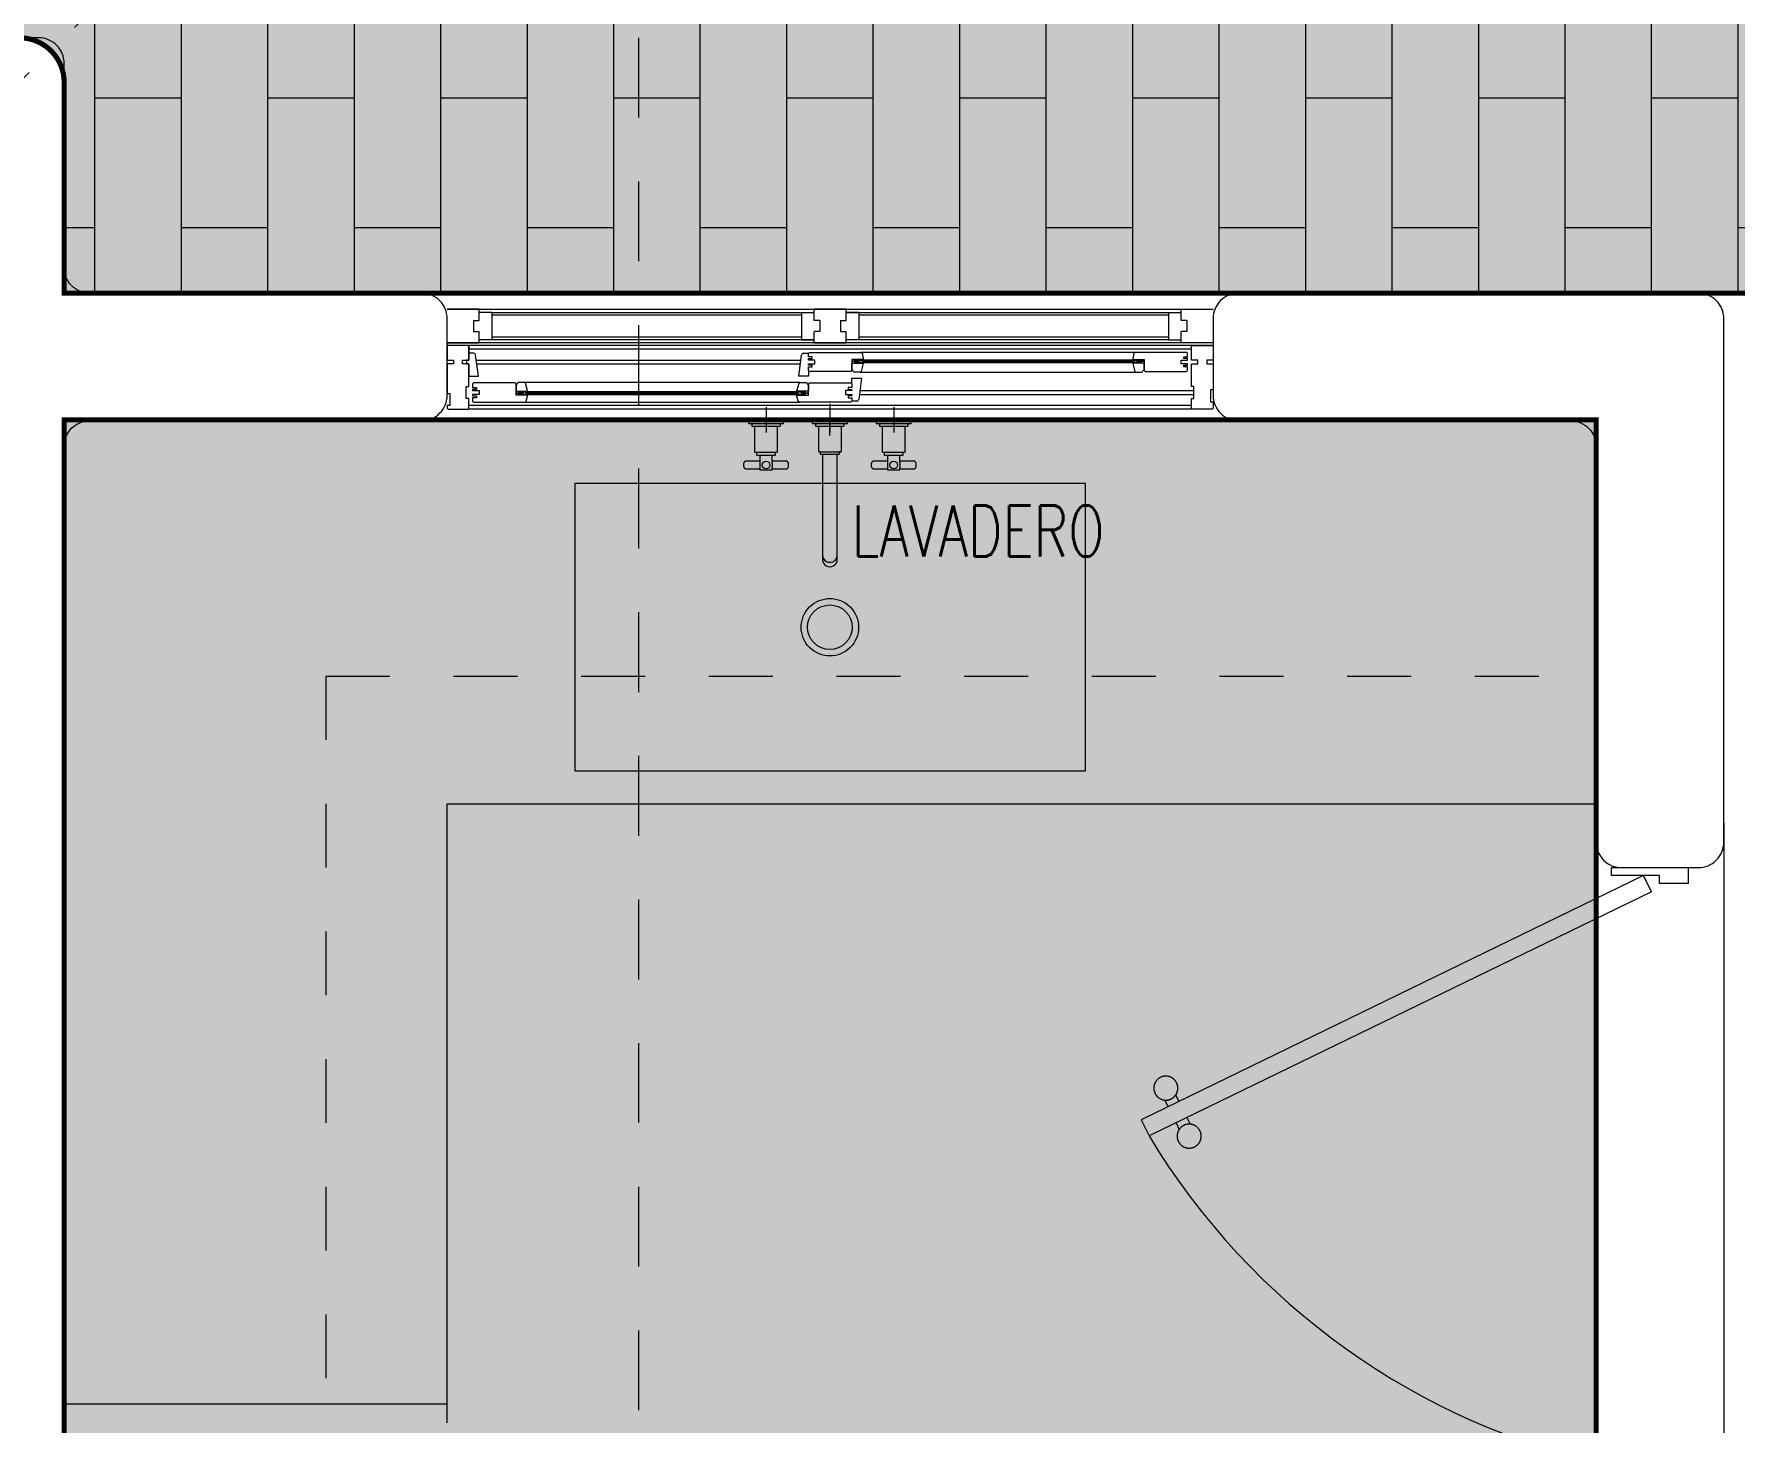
# Model space of a CAD drawing. Header units: metres. Extents: x 8 to 2416, y -346 to 476.
# Drawn here: x 127.32 to 129.983, y -108.8 to -106.624 of the extents above; entities that cross this region are included whole.
import ezdxf

# ---------------------------------------------------------------- set-up
doc = ezdxf.new("R2010")
doc.units = ezdxf.units.M
for name, pattern in [('0', [0]), ('CENTER2', [28.575, 19.05, -3.175, 3.175, -3.175]), ('DASHED', [0.75, 0.5, -0.25]), ('HIDDEN2', [0.1875, 0.125, -0.0625])]:
    doc.linetypes.add(name, pattern=pattern)
doc.layers.get('0').update_dxf_attribs({"color": 250, "linetype": '0', "lineweight": 20})
for name, color, linetype, lineweight in [('A-DOOR', 35, 'Continuous', 5), ('A-WALL', 250, 'Continuous', 20), ('baños', 140, 'Continuous', 0), ('cristales', 131, 'Continuous', 0), ('MOB FIJOS', 251, 'Continuous', 0), ('MOBILIARIOS', 252, 'Continuous', 0), ('piso', 253, 'Continuous', 0), ('PLAFON', 253, 'Continuous', 5), ('PLAFON-MADERA', 33, 'Continuous', 5), ('PROYECCION', 9, 'DASHED', 0), ('textos', 7, 'Continuous', 0)]:
    doc.layers.add(name, color=color, linetype=linetype, lineweight=lineweight)
doc.layers.add('hatch piso', color=253, linetype='Continuous', lineweight=0, transparency=0.7)
doc.layers.add('Techos 1', color=7, linetype='HIDDEN2', lineweight=9, true_color=0x42391a)
doc.styles.add('Arch-Dim', font='romans.shx', dxfattribs={"width": 0.75})

# ---------------------------------------------------------------- blocks, each defined once
blk = doc.blocks.new('puerta 1.00')
at = {"layer": 'A-DOOR'}
for p, q in [((-0.15, -0.0125), (-0.9369, -0.3949)), ((-0.1376, -0.038), (-0.15, -0.0125)), ((-0.1376, -0.038), (-0.9245, -0.4204)), ((-0.8946, -0.3743), (-0.8996, -0.3641)), ((-0.8777, -0.3661), (-0.8826, -0.3559)), ((-0.9369, -0.3949), (-0.9245, -0.4204)), ((-0.8653, -0.3916), (-0.8603, -0.4018)), ((-0.8822, -0.3998), (-0.8772, -0.4101))]:
    blk.add_line(p, q, dxfattribs=at)
for points in [[(-0.08, 0), (-0.08, -0.025), (-0.125, -0.025), (-0.125, -0.0125), (-0.2, -0.0125), (-0.2, 0), (-0.08, 0)], [(-0.08, -0.95), (-0.08, -0.925), (-0.125, -0.925), (-0.125, -0.9375), (-0.2, -0.9375), (-0.2, -0.95), (-0.08, -0.95)]]:
    blk.add_lwpolyline(points, dxfattribs=at)
blk.add_arc((0.0366, 0.1602), 1.1229, 211.1336, 257.8343, dxfattribs=at)
for points in [[(-0.8982, -0.3642), (-0.9033, -0.3642), (-0.912, -0.3591), (-0.917, -0.3504), (-0.917, -0.3403), (-0.912, -0.3316), (-0.9033, -0.3265), (-0.8932, -0.3265), (-0.8844, -0.3316), (-0.8794, -0.3403), (-0.8794, -0.3504), (-0.8844, -0.3591), (-0.8932, -0.3642), (-0.8982, -0.3642)], [(-0.8617, -0.4394), (-0.8667, -0.4394), (-0.8754, -0.4344), (-0.8805, -0.4256), (-0.8805, -0.4156), (-0.8754, -0.4068), (-0.8667, -0.4018), (-0.8566, -0.4018), (-0.8479, -0.4068), (-0.8428, -0.4156), (-0.8428, -0.4257), (-0.8479, -0.4344), (-0.8566, -0.4394), (-0.8617, -0.4394)]]:
    blk.add_open_spline(points, degree=2, dxfattribs=at)
blk = doc.blocks.new('bn29-63')
at = {"linetype": 'CENTER2'}
for p, q in [((-0.1, 0.02), (-0.1, -0.02)), ((-0.025, 0), (-0.031, 0)), ((0.02, 0), (-0.02, 0)), ((0, 0.025), (0, 0.0035)), ((0, 0.02), (0, -0.02)), ((0.025, 0), (0.031, 0)), ((0.1, 0.02), (0.1, -0.02)), ((-0.08, 0), (-0.12, 0)), ((0, -0.025), (0, -0.0035)), ((0.12, 0), (0.08, 0))]:
    blk.add_line(p, q, dxfattribs=at)
at = {"linetype": 'Continuous'}
for p, q in [((-0.0275, 0), (-0.0275, -0.0055)), ((0.0275, -0.0055), (0.0275, 0)), ((-0.1275, 0), (-0.0725, 0)), ((-0.1275, 0), (-0.1275, -0.0055)), ((-0.127, -0.006), (-0.073, -0.006)), ((-0.1225, -0.0065), (-0.1225, -0.0095)), ((-0.122, -0.01), (-0.078, -0.01)), ((-0.118, -0.01), (-0.118, -0.0505)), ((-0.082, -0.0505), (-0.082, -0.01)), ((-0.0775, -0.0095), (-0.0775, -0.0065)), ((-0.0725, -0.0055), (-0.0725, 0)), ((-0.0225, -0.007), (-0.0225, -0.0095)), ((-0.018, -0.011), (-0.018, -0.0495)), ((0.018, -0.0495), (0.018, -0.011)), ((0.0225, -0.0095), (0.0225, -0.007)), ((0.0725, 0), (0.1275, 0)), ((0.0725, 0), (0.0725, -0.0055)), ((0.073, -0.006), (0.127, -0.006)), ((0.0775, -0.0065), (0.0775, -0.0095)), ((0.078, -0.01), (0.122, -0.01)), ((0.082, -0.01), (0.082, -0.0505)), ((0.118, -0.0505), (0.118, -0.01)), ((0.1225, -0.0095), (0.1225, -0.0065)), ((0.1275, -0.0055), (0.1275, 0)), ((-0.1175, -0.051), (-0.0825, -0.051)), ((-0.1148, -0.051), (-0.1148, -0.0547)), ((-0.0851, -0.0547), (-0.0851, -0.051)), ((-0.015, -0.051), (-0.015, -0.0535)), ((0.015, -0.0535), (0.015, -0.051)), ((0.0825, -0.051), (0.1175, -0.051)), ((0.0851, -0.051), (0.0851, -0.0547)), ((0.1148, -0.0547), (0.1148, -0.051)), ((-0.1353, -0.0707), (-0.1353, -0.0709)), ((-0.1353, -0.0709), (-0.1353, -0.0711)), ((-0.1098, -0.0649), (-0.132, -0.0649)), ((-0.132, -0.0769), (-0.1098, -0.0769)), ((-0.1144, -0.0552), (-0.0856, -0.0552)), ((-0.1098, -0.0554), (-0.0903, -0.0554)), ((-0.1098, -0.0554), (-0.1098, -0.0674)), ((-0.1098, -0.0743), (-0.1098, -0.0779)), ((-0.1092, -0.0784), (-0.0908, -0.0784)), ((-0.1089, -0.0552), (-0.1089, -0.0554)), ((-0.0911, -0.0554), (-0.0911, -0.0552)), ((-0.0903, -0.0675), (-0.0903, -0.0554)), ((-0.068, -0.0649), (-0.0903, -0.0649)), ((-0.0903, -0.0779), (-0.0903, -0.0744)), ((-0.0903, -0.0769), (-0.068, -0.0769)), ((-0.0647, -0.0709), (-0.0647, -0.0708)), ((-0.0647, -0.0711), (-0.0647, -0.0709)), ((-0.0115, -0.055), (-0.0115, -0.1745)), ((0.0115, -0.1745), (0.0115, -0.055)), ((0.0647, -0.0707), (0.0647, -0.0709)), ((0.0647, -0.0709), (0.0647, -0.0711)), ((0.0902, -0.0649), (0.068, -0.0649)), ((0.068, -0.0769), (0.0902, -0.0769)), ((0.0856, -0.0552), (0.1144, -0.0552)), ((0.0902, -0.0554), (0.1097, -0.0554)), ((0.0902, -0.0554), (0.0902, -0.0674)), ((0.0902, -0.0743), (0.0902, -0.0779)), ((0.0908, -0.0784), (0.1092, -0.0784)), ((0.0911, -0.0552), (0.0911, -0.0554)), ((0.1089, -0.0554), (0.1089, -0.0552)), ((0.1097, -0.0675), (0.1097, -0.0554)), ((0.132, -0.0649), (0.1097, -0.0649)), ((0.1097, -0.0779), (0.1097, -0.0744)), ((0.1097, -0.0769), (0.132, -0.0769)), ((0.1353, -0.0709), (0.1353, -0.0708)), ((0.1353, -0.0711), (0.1353, -0.0709)), ((-0.0115, -0.1745), (-0.0115, -0.2108)), ((0.0115, -0.2108), (0.0115, -0.1745)), ((-0.0116, -0.2129), (-0.0116, -0.2196)), ((-0.0115, -0.2108), (-0.0115, -0.2129)), ((0.0115, -0.2129), (0.0115, -0.2108)), ((0.0116, -0.2196), (0.0116, -0.2129))]:
    blk.add_line(p, q, dxfattribs=at)
for centre in [(-0.1, -0.0709), (0.1, -0.0709)]:
    blk.add_circle(centre, 0.006, dxfattribs=at)
for centre, radius, start, end in [((-0.127, -0.0055), 0.0005, 180, 270), ((-0.123, -0.0065), 0.0005, 0, 90), ((-0.122, -0.0095), 0.0005, 180, 270), ((-0.078, -0.0095), 0.0005, 270, 0), ((-0.077, -0.0065), 0.0005, 90, 180), ((-0.073, -0.0055), 0.0005, 270, 0), ((-0.027, -0.0055), 0.000484, 180.5909, 257.2082), ((-0.0118, 2.0449), 2.0509, 269.6737, 270.0229), ((-0.0235, -0.007), 0.000994, 359.9015, 76.9051), ((-0.019, -0.011), 0.000956, 357.6447, 77.7093), ((0.019, -0.011), 0.000999, 105.4862, 180.0003), ((0.022, -0.0095), 0.000468, 302.2695, 1.2177), ((0.0235, -0.007), 0.000969, 105.515, 182.3446), ((0.073, -0.0055), 0.0005, 180, 270), ((0.077, -0.0065), 0.0005, 0, 90), ((0.078, -0.0095), 0.0005, 180, 270), ((0.122, -0.0095), 0.0005, 270, 0), ((0.123, -0.0065), 0.0005, 90, 180), ((0.127, -0.0055), 0.0005, 270, 0), ((-0.1175, -0.0505), 0.0005, 180, 270), ((-0.0825, -0.0505), 0.0005, 270, 0), ((-0.0175, -0.0495), 0.000478, 178.2673, 257.1382), ((-0.016, -0.051), 0.000959, 357.75, 77.9919), ((0.016, -0.051), 0.000997, 103.3628, 180.0254), ((0.0175, -0.0495), 0.000475, 305.7664, 0.8101), ((0.0825, -0.0505), 0.0005, 180, 270), ((0.1175, -0.0505), 0.0005, 270, 0), ((-0.1144, -0.0547), 0.0005, 180, 270), ((-0.1092, -0.0779), 0.0005, 180, 270), ((-0.0908, -0.0779), 0.0005, 270, 0), ((-0.0856, -0.0547), 0.0005, 270, 0), ((-0.0125, -0.055), 0.000979, 359.4823, 72.3164), ((0.0125, -0.055), 0.000994, 107.8916, 180.1174), ((0.0145, -0.0535), 0.000492, 288.0948, 0.3106), ((0.0856, -0.0547), 0.0005, 180, 270), ((0.0908, -0.0779), 0.0005, 180, 270), ((0.1092, -0.0779), 0.0005, 270, 0), ((0.1144, -0.0547), 0.0005, 270, 0), ((0, -0.2181), 0.0121, 213.9793, 325.1602)]:
    blk.add_arc(centre, radius, start, end, dxfattribs=at)
for centre, major_axis, ratio, start_param, end_param in [((0, 0), (0.0275, 0), 0.000034, 2.667121, 6.283185), ((0, 0), (0.0259, 0), 0.000034, 2.815846, 6.283185), ((0, 0), (0.0275, 0), 0.000034, 0, 0.47639), ((0, 0), (0.0259, 0), 0.000034, 0, 0.327867), ((0, -0.006), (0.027, 0), 0.000034, 3.141456, 6.282925), ((0, -0.01), (0.022, 0), 0.000034, 3.142066, 6.283185), ((0, -0.05), (0.0175, 0), 0.000034, 2.696758, 6.283185), ((0, -0.05), (0.0175, 0), 0.000034, 0, 0.440577), ((0, -0.054), (0.0145, 0), 0.000034, 3.141569, 6.283185), ((0, -0.2129), (0.0116, 0), 0.906322, 3.141593, 6.283185), ((0, -0.2129), (0.0115, 0), 0.906322, 3.141593, 6.283185), ((0, -0.2196), (0.0116, 0), 0.906322, 3.141593, 3.655143), ((0, -0.2196), (0.0116, 0), 0.906322, 5.752494, 6.283185)]:
    blk.add_ellipse(centre, major_axis=major_axis, ratio=ratio, start_param=start_param, end_param=end_param, dxfattribs=at)
for points, knots in [([(-0.0225, -0.0095), (-0.0225, -0.0095), (-0.0225, -0.0096), (-0.0225, -0.0097), (-0.0224, -0.0098), (-0.0223, -0.0099), (-0.0222, -0.01), (-0.0222, -0.01), (-0.0221, -0.01)], [0, 0, 0, 0, 0.042757, 0.325645, 0.547786, 0.733379, 0.889807, 1, 1, 1, 1]), ([(0.0271, -0.006), (0.0272, -0.006), (0.0272, -0.0059), (0.0274, -0.0058), (0.0275, -0.0057), (0.0275, -0.0056), (0.0275, -0.0055), (0.0275, -0.0055)], [0, 0, 0, 0, 0.168578, 0.402971, 0.679997, 0.948361, 1, 1, 1, 1]), ([(-0.1321, -0.0649), (-0.1321, -0.0649), (-0.1324, -0.0649), (-0.1329, -0.0651), (-0.1335, -0.0655), (-0.134, -0.066), (-0.1344, -0.0668), (-0.1348, -0.0677), (-0.1351, -0.0687), (-0.1353, -0.0697), (-0.1353, -0.0704), (-0.1353, -0.0707)], [0, 0, 0, 0, 0.045604, 0.158159, 0.271631, 0.39062, 0.514613, 0.640295, 0.76551, 0.890129, 1, 1, 1, 1]), ([(-0.1353, -0.0711), (-0.1353, -0.0712), (-0.1353, -0.0717), (-0.1352, -0.0726), (-0.135, -0.0736), (-0.1346, -0.0746), (-0.1342, -0.0754), (-0.1337, -0.0761), (-0.1332, -0.0766), (-0.1326, -0.0769), (-0.1322, -0.0769), (-0.1321, -0.0769)], [0, 0, 0, 0, 0.048847, 0.173034, 0.297636, 0.422848, 0.549037, 0.676469, 0.804317, 0.914337, 1, 1, 1, 1]), ([(-0.1098, -0.0674), (-0.1098, -0.0678), (-0.1097, -0.0681), (-0.1097, -0.0693), (-0.1097, -0.0701), (-0.1097, -0.0722), (-0.1098, -0.0734), (-0.1098, -0.0743)], [0.4022822, 0.4022822, 0.4022822, 0.4022822, 0.4375, 0.4375, 0.5, 0.5, 0.5975436, 0.5975436, 0.5975436, 0.5975436]), ([(-0.0903, -0.0675), (-0.0903, -0.0678), (-0.0903, -0.0682), (-0.0903, -0.0693), (-0.0903, -0.0701), (-0.0903, -0.0709)], [0.90411341, 0.90411341, 0.90411341, 0.90411341, 0.9375, 0.9375, 1, 1, 1, 1]), ([(-0.0647, -0.0708), (-0.0647, -0.0706), (-0.0647, -0.0701), (-0.0648, -0.0692), (-0.065, -0.0682), (-0.0654, -0.0672), (-0.0658, -0.0664), (-0.0663, -0.0657), (-0.0668, -0.0652), (-0.0674, -0.0649), (-0.0678, -0.0649), (-0.0679, -0.0649)], [0, 0, 0, 0, 0.048847, 0.173034, 0.297636, 0.422848, 0.549037, 0.676469, 0.804317, 0.914337, 1, 1, 1, 1]), ([(-0.0679, -0.0769), (-0.0679, -0.0769), (-0.0676, -0.0769), (-0.0671, -0.0767), (-0.0665, -0.0763), (-0.066, -0.0758), (-0.0656, -0.075), (-0.0652, -0.0742), (-0.0649, -0.0731), (-0.0647, -0.0721), (-0.0647, -0.0714), (-0.0647, -0.0711)], [0, 0, 0, 0, 0.045604, 0.158159, 0.271631, 0.39062, 0.514613, 0.640295, 0.76551, 0.890129, 1, 1, 1, 1]), ([(-0.015, -0.0535), (-0.015, -0.0535), (-0.015, -0.0536), (-0.015, -0.0537), (-0.0149, -0.0538), (-0.0148, -0.0539), (-0.0147, -0.054), (-0.0146, -0.054), (-0.0146, -0.054), (-0.0146, -0.054)], [0, 0, 0, 0, 0.071045, 0.33477, 0.544053, 0.719742, 0.867475, 0.987287, 1, 1, 1, 1]), ([(0.0679, -0.0649), (0.0679, -0.0649), (0.0676, -0.0649), (0.0671, -0.0651), (0.0665, -0.0655), (0.066, -0.066), (0.0656, -0.0668), (0.0652, -0.0677), (0.0649, -0.0687), (0.0647, -0.0697), (0.0647, -0.0704), (0.0647, -0.0707)], [0, 0, 0, 0, 0.045604, 0.158159, 0.271631, 0.39062, 0.514613, 0.640295, 0.76551, 0.890129, 1, 1, 1, 1]), ([(0.0647, -0.0711), (0.0647, -0.0712), (0.0647, -0.0717), (0.0648, -0.0726), (0.065, -0.0736), (0.0654, -0.0746), (0.0658, -0.0754), (0.0663, -0.0761), (0.0668, -0.0766), (0.0674, -0.0769), (0.0678, -0.0769), (0.0679, -0.0769)], [0, 0, 0, 0, 0.048847, 0.173034, 0.297636, 0.422848, 0.549037, 0.676469, 0.804317, 0.914337, 1, 1, 1, 1]), ([(0.0902, -0.0674), (0.0902, -0.0678), (0.0903, -0.0681), (0.0903, -0.0693), (0.0903, -0.0701), (0.0903, -0.0722), (0.0902, -0.0734), (0.0902, -0.0743)], [0.4022822, 0.4022822, 0.4022822, 0.4022822, 0.4375, 0.4375, 0.5, 0.5, 0.5975436, 0.5975436, 0.5975436, 0.5975436]), ([(0.1097, -0.0675), (0.1097, -0.0678), (0.1097, -0.0682), (0.1097, -0.0693), (0.1097, -0.0701), (0.1097, -0.0709)], [0.90411341, 0.90411341, 0.90411341, 0.90411341, 0.9375, 0.9375, 1, 1, 1, 1]), ([(0.1353, -0.0708), (0.1353, -0.0706), (0.1353, -0.0701), (0.1352, -0.0692), (0.135, -0.0682), (0.1346, -0.0672), (0.1342, -0.0664), (0.1337, -0.0657), (0.1332, -0.0652), (0.1326, -0.0649), (0.1322, -0.0649), (0.1321, -0.0649)], [0, 0, 0, 0, 0.048847, 0.173034, 0.297636, 0.422848, 0.549037, 0.676469, 0.804317, 0.914337, 1, 1, 1, 1]), ([(0.1321, -0.0769), (0.1321, -0.0769), (0.1324, -0.0769), (0.1329, -0.0767), (0.1335, -0.0763), (0.134, -0.0758), (0.1344, -0.075), (0.1348, -0.0742), (0.1351, -0.0731), (0.1353, -0.0721), (0.1353, -0.0714), (0.1353, -0.0711)], [0, 0, 0, 0, 0.045604, 0.158159, 0.271631, 0.39062, 0.514613, 0.640295, 0.76551, 0.890129, 1, 1, 1, 1])]:
    blk.add_open_spline(points, degree=3, knots=knots, dxfattribs=at)
for points in [[(-0.0903, -0.0709), (-0.0903, -0.0722), (-0.0903, -0.0734), (-0.0903, -0.0744)], [(0.1097, -0.0709), (0.1097, -0.0722), (0.1097, -0.0734), (0.1097, -0.0744)]]:
    blk.add_open_spline(points, degree=3, dxfattribs=at)
blk = doc.blocks.new('Fenton Bead')
at = {"color": 7}
blk.add_lwpolyline([(2.1, 12.5, -0.341999), (0.2, 11), (0, 10.7), (0, 1), (1, 0), (18, 0), (18, 0.5), (14.7, 12.9, 0.339454), (13.2, 14), (4.1, 14, 0.341999)], format="xyb", close=True, dxfattribs=at)
blk = doc.blocks.new('PL BASE 1N NASAS 09')
at = {"layer": 'A-DOOR', "color": 7}
for p, q in [((-112.5911, -49.2497), (-113.8711, -49.2497)), ((-113.7986, -49.3315), (-113.8311, -49.3315)), ((-113.8311, -49.3315), (-113.8311, -49.3545)), ((-112.6311, -49.3315), (-113.8311, -49.3315)), ((-113.7971, -49.333), (-113.7986, -49.3315)), ((-113.7971, -49.3545), (-113.7971, -49.333)), ((-113.7971, -49.333), (-113.7971, -49.3545)), ((-113.7894, -49.344), (-113.7971, -49.344)), ((-113.7821, -49.38), (-113.7864, -49.3468)), ((-113.2801, -49.38), (-113.2758, -49.3468)), ((-113.2728, -49.344), (-113.2651, -49.344)), ((-113.2651, -49.344), (-113.2636, -49.3425)), ((-113.2651, -49.3495), (-113.2651, -49.344)), ((-113.2636, -49.3425), (-113.1829, -49.3425)), ((-113.1829, -49.3425), (-113.1811, -49.344)), ((-112.7532, -49.3425), (-113.1829, -49.3425)), ((-113.1811, -49.344), (-113.1791, -49.352)), ((-112.7551, -49.344), (-112.7571, -49.352)), ((-112.7532, -49.3425), (-112.7551, -49.344)), ((-112.6726, -49.3425), (-112.7532, -49.3425)), ((-112.6711, -49.344), (-112.6726, -49.3425)), ((-112.6711, -49.3495), (-112.6711, -49.344)), ((-112.6651, -49.333), (-112.6636, -49.3315)), ((-112.6651, -49.3545), (-112.6651, -49.333)), ((-112.6636, -49.3315), (-112.6311, -49.3315)), ((-112.6311, -49.3315), (-112.6311, -49.3545)), ((-113.8311, -49.3545), (-113.8211, -49.3545)), ((-113.8211, -49.3605), (-113.8311, -49.3605)), ((-113.8311, -49.3605), (-113.8311, -49.407)), ((-113.8211, -49.3545), (-113.8211, -49.3605)), ((-113.8071, -49.3605), (-113.8071, -49.3545)), ((-113.8071, -49.3545), (-113.7971, -49.3545)), ((-113.7971, -49.3605), (-113.8071, -49.3605)), ((-113.7971, -49.3545), (-113.8006, -49.3545)), ((-113.8006, -49.3545), (-113.8006, -49.3605)), ((-113.8006, -49.3605), (-113.7971, -49.3605)), ((-113.7971, -49.396), (-113.7971, -49.3605)), ((-113.7971, -49.3605), (-113.7971, -49.38)), ((-113.2591, -49.3495), (-113.2651, -49.3495)), ((-113.2651, -49.3545), (-113.2651, -49.3522)), ((-113.2651, -49.3522), (-113.2591, -49.3522)), ((-113.2551, -49.3545), (-113.2651, -49.3545)), ((-113.2651, -49.3625), (-113.2651, -49.3605)), ((-113.2651, -49.3605), (-113.2551, -49.3605)), ((-113.2591, -49.3625), (-113.2651, -49.3625)), ((-113.2651, -49.371), (-113.2651, -49.3652)), ((-113.2651, -49.3652), (-113.2591, -49.3652)), ((-113.2636, -49.3725), (-113.2651, -49.371)), ((-113.2651, -49.371), (-113.2651, -49.38)), ((-113.1986, -49.3725), (-113.2636, -49.3725)), ((-113.2591, -49.3522), (-113.2591, -49.3495)), ((-113.2591, -49.3652), (-113.2591, -49.3625)), ((-113.2551, -49.3605), (-113.2551, -49.3545)), ((-113.1971, -49.371), (-113.1986, -49.3725)), ((-113.1796, -49.3535), (-113.1971, -49.3535)), ((-113.1971, -49.3535), (-113.1971, -49.371)), ((-113.1971, -49.3565), (-113.1921, -49.3565)), ((-113.1971, -49.3565), (-113.1921, -49.3565)), ((-113.1921, -49.3545), (-113.1861, -49.3585)), ((-113.1921, -49.3585), (-113.1861, -49.3545)), ((-113.1838, -49.3735), (-112.7523, -49.3735)), ((-113.1791, -49.353), (-113.1796, -49.3535)), ((-113.1791, -49.352), (-113.1791, -49.353)), ((-112.7571, -49.352), (-112.7571, -49.353)), ((-112.7571, -49.353), (-112.7566, -49.3535)), ((-112.7566, -49.3535), (-112.7391, -49.3535)), ((-112.7441, -49.3545), (-112.7501, -49.3585)), ((-112.7441, -49.3585), (-112.7501, -49.3545)), ((-112.7391, -49.3565), (-112.7441, -49.3565)), ((-112.7391, -49.3565), (-112.7441, -49.3565)), ((-112.7391, -49.3535), (-112.7391, -49.371)), ((-112.7391, -49.371), (-112.7376, -49.3725)), ((-112.7376, -49.3725), (-112.6726, -49.3725)), ((-112.6811, -49.3605), (-112.6811, -49.3545)), ((-112.6811, -49.3545), (-112.6711, -49.3545)), ((-112.6711, -49.3605), (-112.6811, -49.3605)), ((-112.6771, -49.3522), (-112.6771, -49.3495)), ((-112.6771, -49.3495), (-112.6711, -49.3495)), ((-112.6711, -49.3522), (-112.6771, -49.3522)), ((-112.6771, -49.3652), (-112.6771, -49.3625)), ((-112.6771, -49.3625), (-112.6711, -49.3625)), ((-112.6711, -49.3652), (-112.6771, -49.3652)), ((-112.6726, -49.3725), (-112.6711, -49.371)), ((-112.6711, -49.3545), (-112.6711, -49.3522)), ((-112.6711, -49.3625), (-112.6711, -49.3605)), ((-112.6711, -49.371), (-112.6711, -49.3652)), ((-112.6551, -49.3545), (-112.6651, -49.3545)), ((-112.6651, -49.396), (-112.6651, -49.3605)), ((-112.6651, -49.3605), (-112.6551, -49.3605)), ((-112.6551, -49.3605), (-112.6551, -49.3545)), ((-112.6311, -49.3545), (-112.6411, -49.3545)), ((-112.6411, -49.3545), (-112.6411, -49.3605)), ((-112.6411, -49.3605), (-112.6311, -49.3605)), ((-112.6311, -49.3605), (-112.6311, -49.401)), ((-113.8011, -49.415), (-113.8011, -49.396)), ((-113.8011, -49.396), (-113.7971, -49.396)), ((-113.7971, -49.38), (-113.7821, -49.38)), ((-113.7896, -49.3905), (-113.7911, -49.392)), ((-113.7911, -49.392), (-113.7911, -49.3978)), ((-113.7911, -49.3978), (-113.7851, -49.3978)), ((-113.7851, -49.4005), (-113.7911, -49.4005)), ((-113.7911, -49.4005), (-113.7911, -49.4025)), ((-113.7246, -49.3905), (-113.7896, -49.3905)), ((-113.7851, -49.3978), (-113.7851, -49.4005)), ((-113.7231, -49.392), (-113.7246, -49.3905)), ((-113.7231, -49.4095), (-113.7231, -49.392)), ((-113.2783, -49.3895), (-113.7098, -49.3895)), ((-113.2651, -49.38), (-113.2801, -49.38)), ((-113.2651, -49.392), (-113.2636, -49.3905)), ((-113.2651, -49.4095), (-113.2651, -49.392)), ((-113.2636, -49.3905), (-113.1986, -49.3905)), ((-113.1971, -49.3978), (-113.2031, -49.3978)), ((-113.2031, -49.3978), (-113.2031, -49.4005)), ((-113.2031, -49.4005), (-113.1971, -49.4005)), ((-113.1986, -49.3905), (-113.1971, -49.392)), ((-113.1971, -49.392), (-113.1971, -49.383)), ((-113.1971, -49.383), (-113.1821, -49.383)), ((-113.1971, -49.392), (-113.1971, -49.3978)), ((-113.1971, -49.4005), (-113.1971, -49.4025)), ((-113.1821, -49.383), (-113.1864, -49.4162)), ((-112.6611, -49.396), (-112.6651, -49.396)), ((-112.6611, -49.415), (-112.6611, -49.396)), ((-112.6311, -49.401), (-112.6351, -49.401)), ((-112.6351, -49.401), (-112.6351, -49.42)), ((-113.8311, -49.407), (-113.8271, -49.407)), ((-113.8271, -49.426), (-113.8311, -49.426)), ((-113.8311, -49.426), (-113.8311, -49.43)), ((-113.8271, -49.407), (-113.8271, -49.426)), ((-113.7971, -49.415), (-113.8011, -49.415)), ((-113.7971, -49.43), (-113.7971, -49.415)), ((-113.7911, -49.4025), (-113.7811, -49.4025)), ((-113.7811, -49.4085), (-113.7911, -49.4085)), ((-113.7911, -49.4085), (-113.7911, -49.4108)), ((-113.7911, -49.4108), (-113.7851, -49.4108)), ((-113.7851, -49.4135), (-113.7911, -49.4135)), ((-113.7911, -49.4135), (-113.7911, -49.419)), ((-113.7911, -49.419), (-113.7896, -49.4205)), ((-113.7896, -49.4205), (-113.7089, -49.4205)), ((-113.7851, -49.4108), (-113.7851, -49.4135)), ((-113.7811, -49.4025), (-113.7811, -49.4085)), ((-113.7231, -49.4065), (-113.7181, -49.4065)), ((-113.7231, -49.4065), (-113.7181, -49.4065)), ((-113.7056, -49.4095), (-113.7231, -49.4095)), ((-113.7181, -49.4085), (-113.7121, -49.4045)), ((-113.7181, -49.4045), (-113.7121, -49.4085)), ((-113.7089, -49.4205), (-113.7071, -49.4191)), ((-113.7089, -49.4205), (-113.2792, -49.4205)), ((-113.7071, -49.4191), (-113.7051, -49.411)), ((-113.7051, -49.41), (-113.7056, -49.4095)), ((-113.7051, -49.411), (-113.7051, -49.41)), ((-113.2831, -49.41), (-113.2826, -49.4095)), ((-113.2831, -49.411), (-113.2831, -49.41)), ((-113.2811, -49.4191), (-113.2831, -49.411)), ((-113.2826, -49.4095), (-113.2651, -49.4095)), ((-113.2792, -49.4205), (-113.2811, -49.4191)), ((-113.1986, -49.4205), (-113.2792, -49.4205)), ((-113.2701, -49.4085), (-113.2761, -49.4045)), ((-113.2701, -49.4045), (-113.2761, -49.4085)), ((-113.2651, -49.4065), (-113.2701, -49.4065)), ((-113.2651, -49.4065), (-113.2701, -49.4065)), ((-113.1971, -49.4025), (-113.2071, -49.4025)), ((-113.2071, -49.4025), (-113.2071, -49.4085)), ((-113.2071, -49.4085), (-113.1971, -49.4085)), ((-113.1971, -49.4108), (-113.2031, -49.4108)), ((-113.2031, -49.4108), (-113.2031, -49.4135)), ((-113.2031, -49.4135), (-113.1971, -49.4135)), ((-113.1971, -49.419), (-113.1986, -49.4205)), ((-113.1971, -49.4085), (-113.1971, -49.4108)), ((-113.1971, -49.4135), (-113.1971, -49.419)), ((-113.1894, -49.419), (-113.1971, -49.419)), ((-112.6651, -49.43), (-112.6651, -49.415)), ((-112.6651, -49.415), (-112.6611, -49.415)), ((-112.6351, -49.42), (-112.6311, -49.42)), ((-112.6311, -49.42), (-112.6311, -49.43)), ((-112.5911, -49.4497), (-113.8711, -49.4497)), ((-113.8311, -49.43), (-113.8296, -49.4315)), ((-113.8296, -49.4315), (-113.7986, -49.4315)), ((-113.7986, -49.4315), (-113.7971, -49.43)), ((-112.6636, -49.4315), (-113.7986, -49.4315)), ((-112.6636, -49.4315), (-112.6651, -49.43)), ((-112.6326, -49.4315), (-112.6636, -49.4315)), ((-112.6311, -49.43), (-112.6326, -49.4315))]:
    blk.add_line(p, q, dxfattribs=at)
at = {"layer": 'A-DOOR', "extrusion": (0, 0, -1)}
for p, q in [((-113.8311, -49.2748), (-112.6311, -49.2748)), ((-113.7898, -49.2926), (-113.7811, -49.2926)), ((-113.7898, -49.2926), (-113.7898, -49.31)), ((-113.2474, -49.2926), (-113.2561, -49.2926)), ((-113.2474, -49.2926), (-113.2474, -49.31)), ((-113.2148, -49.2926), (-113.2061, -49.2926)), ((-113.2148, -49.2926), (-113.2148, -49.31)), ((-112.6724, -49.2926), (-112.6811, -49.2926)), ((-112.6724, -49.2926), (-112.6724, -49.31)), ((-113.7898, -49.31), (-113.7811, -49.31)), ((-113.2474, -49.31), (-113.2561, -49.31)), ((-113.2148, -49.31), (-113.2061, -49.31)), ((-112.6724, -49.31), (-112.6811, -49.31)), ((-112.6311, -49.3278), (-113.8311, -49.3278))]:
    blk.add_line(p, q, dxfattribs=at)
at = {"layer": 'A-DOOR'}
for p, q in [((-113.7611, -49.2798), (-113.7811, -49.2798)), ((-113.7611, -49.2798), (-113.7611, -49.3228)), ((-113.7611, -49.2837), (-113.2761, -49.2837)), ((-113.7611, -49.2837), (-113.7611, -49.3189)), ((-113.2761, -49.2798), (-113.2761, -49.3228)), ((-113.2761, -49.2798), (-113.2561, -49.2798)), ((-113.2761, -49.2837), (-113.2761, -49.3189)), ((-113.1861, -49.2798), (-113.2061, -49.2798)), ((-113.1861, -49.2798), (-113.1861, -49.3228)), ((-113.1861, -49.2837), (-112.7011, -49.2837)), ((-113.1861, -49.2837), (-113.1861, -49.3189)), ((-112.7011, -49.2798), (-112.7011, -49.3228)), ((-112.7011, -49.2798), (-112.6811, -49.2798)), ((-112.7011, -49.2837), (-112.7011, -49.3189)), ((-113.2761, -49.3189), (-113.7611, -49.3189)), ((-112.7011, -49.3189), (-113.1861, -49.3189)), ((-113.7611, -49.3228), (-113.7811, -49.3228)), ((-113.2761, -49.3228), (-113.2561, -49.3228)), ((-113.1861, -49.3228), (-113.2061, -49.3228)), ((-112.7011, -49.3228), (-112.6811, -49.3228))]:
    blk.add_line(p, q, dxfattribs=at)
at = {"layer": 'A-DOOR', "color": 9, "true_color": 0xc7c8ca}
for p, q in [((-113.7611, -49.2798), (-113.2561, -49.2798)), ((-113.2061, -49.2798), (-112.7011, -49.2798)), ((-113.2561, -49.3228), (-113.7611, -49.3228)), ((-112.7011, -49.3228), (-113.2061, -49.3228))]:
    blk.add_line(p, q, dxfattribs=at)
at = {"layer": 'A-DOOR', "color": 8}
for p, q in [((-112.6651, -49.3375), (-113.7971, -49.3375)), ((-113.7854, -49.3545), (-113.2768, -49.3545)), ((-113.7846, -49.3605), (-113.2776, -49.3605)), ((-112.6651, -49.4255), (-113.7971, -49.4255)), ((-113.1854, -49.4085), (-112.6611, -49.4085)), ((-113.1846, -49.4025), (-112.6611, -49.4025))]:
    blk.add_line(p, q, dxfattribs=at)
at = {"layer": 'A-DOOR', "extrusion": (0, 0, -1)}
for points in [[(113.7811, -49.2926), (113.7811, -49.2748), (113.8311, -49.2748)], [(113.2061, -49.2926), (113.2061, -49.2748), (113.2561, -49.2748)], [(113.2561, -49.2926), (113.2561, -49.2748), (113.2061, -49.2748)], [(112.6811, -49.2926), (112.6811, -49.2748), (112.6311, -49.2748)], [(113.8311, -49.3278), (113.7811, -49.3278), (113.7811, -49.31)], [(113.2561, -49.3278), (113.2061, -49.3278), (113.2061, -49.31)], [(113.2061, -49.3278), (113.2561, -49.3278), (113.2561, -49.31)], [(112.6311, -49.3278), (112.6811, -49.3278), (112.6811, -49.31)]]:
    blk.add_lwpolyline(points, dxfattribs=at)
at = {"layer": 'A-DOOR', "color": 7}
for points in [[(-113.1971, -49.3565), (-113.1921, -49.3565), (-113.1921, -49.3565), (-113.1971, -49.3565)], [(-112.7441, -49.3585), (-113.1921, -49.3585), (-113.1921, -49.3545), (-112.7441, -49.3545)], [(-112.7441, -49.3545), (-113.1921, -49.3545), (-113.1921, -49.3585), (-112.7441, -49.3585)], [(-113.1921, -49.3545), (-113.1861, -49.3545), (-113.1861, -49.3585), (-113.1921, -49.3585)], [(-113.1796, -49.3535), (-113.1916, -49.3535), (-113.1916, -49.3545), (-113.1796, -49.3545)], [(-113.1796, -49.3585), (-113.1916, -49.3585), (-113.1916, -49.3595), (-113.1796, -49.3595)], [(-113.1861, -49.3545), (-113.1811, -49.3545), (-113.1811, -49.3585), (-113.1861, -49.3585)], [(-112.7566, -49.3535), (-112.7446, -49.3535), (-112.7446, -49.3545), (-112.7566, -49.3545)], [(-112.7566, -49.3585), (-112.7446, -49.3585), (-112.7446, -49.3595), (-112.7566, -49.3595)], [(-112.7501, -49.3545), (-112.7551, -49.3545), (-112.7551, -49.3585), (-112.7501, -49.3585)], [(-112.7441, -49.3545), (-112.7501, -49.3545), (-112.7501, -49.3585), (-112.7441, -49.3585)], [(-112.7391, -49.3565), (-112.7441, -49.3565), (-112.7441, -49.3565), (-112.7391, -49.3565)], [(-113.7231, -49.4065), (-113.7181, -49.4065), (-113.7181, -49.4065), (-113.7231, -49.4065)], [(-113.7181, -49.4085), (-113.7121, -49.4085), (-113.7121, -49.4045), (-113.7181, -49.4045)], [(-113.7181, -49.4045), (-113.2701, -49.4045), (-113.2701, -49.4085), (-113.7181, -49.4085)], [(-113.7181, -49.4085), (-113.2701, -49.4085), (-113.2701, -49.4045), (-113.7181, -49.4045)], [(-113.7056, -49.4045), (-113.7176, -49.4045), (-113.7176, -49.4035), (-113.7056, -49.4035)], [(-113.7056, -49.4095), (-113.7176, -49.4095), (-113.7176, -49.4085), (-113.7056, -49.4085)], [(-113.7121, -49.4085), (-113.7071, -49.4085), (-113.7071, -49.4045), (-113.7121, -49.4045)], [(-113.2826, -49.4045), (-113.2706, -49.4045), (-113.2706, -49.4035), (-113.2826, -49.4035)], [(-113.2826, -49.4095), (-113.2706, -49.4095), (-113.2706, -49.4085), (-113.2826, -49.4085)], [(-113.2761, -49.4085), (-113.2811, -49.4085), (-113.2811, -49.4045), (-113.2761, -49.4045)], [(-113.2701, -49.4085), (-113.2761, -49.4085), (-113.2761, -49.4045), (-113.2701, -49.4045)], [(-113.2651, -49.4065), (-113.2701, -49.4065), (-113.2701, -49.4065), (-113.2651, -49.4065)]]:
    blk.add_lwpolyline(points, close=True, dxfattribs=at)
for centre, start, end in [((-113.7894, -49.347), 4.2891, 90.0015), ((-113.2728, -49.347), 89.9985, 175.7109), ((-113.1894, -49.416), 269.9985, 355.7109)]:
    blk.add_arc(centre, 0.003, start, end, dxfattribs=at)
at = {"layer": 'A-WALL'}
blk.add_lwpolyline([(-114.4311, -53.4497), (-114.4311, -49.4897, -0.414214), (-114.3911, -49.4497), (-113.8711, -49.4497, 0.414214), (-113.8311, -49.4097), (-113.8311, -49.2897, 0.414214), (-113.8711, -49.2497), (-114.3911, -49.2497, -0.414214), (-114.4311, -49.2097), (-114.4311, -48.8897, 0.414214), (-114.4711, -48.8497), (-114.6811, -48.8497)], format="xyb", dxfattribs=at)
blk.add_lwpolyline([(-111.8311, -50.1097), (-111.8311, -49.2897, 0.414214), (-111.8711, -49.2497), (-112.5911, -49.2497, 0.414214), (-112.6311, -49.2897), (-112.6311, -49.4097, 0.414214), (-112.5911, -49.4497), (-112.0711, -49.4497, -0.414214), (-112.0311, -49.4897), (-112.0311, -50.1097, 0.414214), (-111.9911, -50.1497), (-111.8711, -50.1497, 0.414214)], format="xyb", close=True, dxfattribs=at)
at = {"layer": 'cristales', "const_width": 0.004}
for points in [[(-112.7551, -49.3565), (-113.1811, -49.3565)], [(-113.7071, -49.4065), (-113.2811, -49.4065)]]:
    blk.add_lwpolyline(points, dxfattribs=at)
at = {"layer": 'MOB FIJOS'}
blk.add_line((-114.4311, -50.9897), (-113.8312, -50.9897), dxfattribs=at)
at = {"layer": 'MOB FIJOS', "ltscale": 0.01}
blk.add_lwpolyline([(-112.8311, -49.5481), (-113.6311, -49.5481), (-113.6311, -49.9981), (-112.8311, -49.9981)], close=True, dxfattribs=at)
for major_axis in [(-0.0318, -0.0318), (-0.0247, -0.0247)]:
    blk.add_ellipse((-113.2315, -49.7731), major_axis=major_axis, ratio=1, start_param=2.356194489560823, end_param=8.639379796740409, dxfattribs=at)
at = {"layer": 'MOBILIARIOS'}
blk.add_lwpolyline([(-113.8312, -51.0197), (-113.8312, -50.0497), (-112.0312, -50.0497)], dxfattribs=at)
at = {"layer": 'piso'}
for p, q in [((-106.3611, -49.2497), (-111.8711, -49.2497)), ((-111.8311, -50.0797), (-111.8311, -51.1497))]:
    blk.add_line(p, q, dxfattribs=at)
at = {"layer": 'PROYECCION', "color": 252, "linetype": 'DASHED', "ltscale": 0.1}
for q in [(-114.0211, -50.9897), (-112.0311, -49.8497)]:
    blk.add_line((-114.0211, -49.8497), q, dxfattribs=at)
at = {"layer": 'Techos 1'}
for q in [(-117.6311, -52.0497), (-113.5311, -56.1497)]:
    blk.add_line((-113.5311, -47.9497), q, dxfattribs=at)
at = {"layer": 'A-DOOR', "color": 7, "yscale": 0.001000000023175567, "zscale": 0.001000000023175567, "rotation": 180}
for p, xscale in [((-113.1971, -49.3595), -0.001000000023175567), ((-112.7391, -49.3595), 0.001000000023175567)]:
    blk.add_blockref('Fenton Bead', p, dxfattribs=dict(at, xscale=xscale))
at = {"layer": 'A-DOOR', "color": 7, "yscale": 0.001000000023175567, "zscale": 0.001000000023175567}
for p, xscale in [((-113.7231, -49.4035), 0.001000000023175567), ((-113.2651, -49.4035), -0.001000000023175567)]:
    blk.add_blockref('Fenton Bead', p, dxfattribs=dict(at, xscale=xscale))
at = {"layer": 'A-DOOR'}
blk.add_blockref('puerta 1.00', (-111.807, -50.1497), dxfattribs=at)
at = {"layer": 'MOB FIJOS', "ltscale": 0.01}
blk.add_blockref('bn29-63', (-113.2315, -49.4481), dxfattribs=at)
at = {"layer": 'textos', "insert": (-113.1976, -49.5825), "char_height": 0.08, "width": 26.65337, "attachment_point": 1, "style": 'Arch-Dim'}
blk.add_mtext('\\pxt5.9124,29;LAVADERO', dxfattribs=at)
blk = doc.blocks.new('PL MUEBLES 1N NASAS 09')
at = {"layer": 'hatch piso'}
h = blk.add_hatch(dxfattribs=at)
h.set_pattern_fill('AR-BRSTD', color=256, scale=0.002, angle=-90)
h.set_pattern_definition([(270, (-8.74588, 232.01007), (0.1354836, -2e-17), []), (0, (-8.74588, 232.01007), (0.1354836, 0.2032), [0.1354836, -0.1354836])])
edge = h.paths.add_edge_path()
edge.add_line((62.3305, 47.1481), (63.2305, 47.1481))
edge.add_line((63.2305, 47.1481), (63.2305, 48.4481))
edge.add_line((63.2305, 48.4481), (56.5331, 48.4481))
edge.add_line((56.5331, 48.4481), (56.5331, 48.2731))
edge.add_line((56.5331, 48.2731), (56.3831, 48.2731))
edge.add_line((56.3831, 48.2731), (56.3831, 48.4536))
edge.add_line((56.3831, 48.4536), (54.5879, 48.4536))
edge.add_line((54.5879, 48.4536), (54.5879, 46.9481))
edge.add_line((54.5879, 46.9481), (55.8257, 46.9481))
edge.add_arc((55.8755, 46.9973), 0.07, 180, 224.6727, ccw=False)
edge.add_line((55.8055, 46.9973), (55.8055, 47.1073))
edge.add_arc((55.8755, 47.1073), 0.07, 90, 180, ccw=False)
edge.add_line((55.8755, 47.1773), (55.9855, 47.1773))
edge.add_arc((55.9855, 47.1073), 0.07, 0, 90, ccw=False)
edge.add_line((56.0555, 47.1073), (56.0555, 46.9973))
edge.add_arc((55.9855, 46.9973), 0.07, -44.6727, 0, ccw=False)
edge.add_line((56.0353, 46.9481), (59.0257, 46.9481))
edge.add_arc((59.0755, 46.9973), 0.07, 180, 224.6728, ccw=False)
edge.add_line((59.0055, 46.9973), (59.0055, 47.1073))
edge.add_arc((59.0755, 47.1073), 0.07, 90, 180, ccw=False)
edge.add_line((59.0755, 47.1773), (59.1855, 47.1773))
edge.add_arc((59.1855, 47.1073), 0.07, 0, 90, ccw=False)
edge.add_line((59.2555, 47.1073), (59.2555, 46.9973))
edge.add_arc((59.1855, 46.9973), 0.07, -90, 0, ccw=False)
edge.add_line((59.1855, 46.9273), (59.0755, 46.9273))
edge.add_arc((59.0755, 46.9973), 0.07, 229.9948, 270, ccw=False)
edge.add_line((59.0305, 46.9437), (59.0305, 44.972))
edge.add_arc((59.0755, 44.9184), 0.07, 90, 130.0052, ccw=False)
edge.add_line((59.0755, 44.9884), (59.1855, 44.9884))
edge.add_arc((59.1855, 44.9184), 0.07, 0, 90, ccw=False)
edge.add_line((59.2555, 44.9184), (59.2555, 44.8084))
edge.add_arc((59.1855, 44.8084), 0.07, -90, 0, ccw=False)
edge.add_line((59.1855, 44.7384), (59.0755, 44.7384))
edge.add_arc((59.0755, 44.8084), 0.07, 229.9948, 270, ccw=False)
edge.add_line((59.0305, 44.7548), (59.0305, 41.172))
edge.add_arc((59.0755, 41.1184), 0.07, 90, 130.0052, ccw=False)
edge.add_line((59.0755, 41.1884), (59.1855, 41.1884))
edge.add_arc((59.1855, 41.1184), 0.07, 0, 90, ccw=False)
edge.add_line((59.2555, 41.1184), (59.2555, 41.0084))
edge.add_arc((59.1855, 41.0084), 0.07, -90, 0, ccw=False)
edge.add_line((59.1855, 40.9384), (59.0755, 40.9384))
edge.add_arc((59.0755, 41.0084), 0.07, 180, 270, ccw=False)
edge.add_line((59.0055, 41.0084), (59.0055, 41.1184))
edge.add_arc((59.0755, 41.1184), 0.07, 149.8481, 180, ccw=False)
edge.add_line((59.0149, 41.1535), (56.0391, 41.1535))
edge.add_arc((55.9855, 41.1085), 0.07, 0, 40.0052, ccw=False)
edge.add_line((56.0555, 41.1085), (56.0555, 40.9985))
edge.add_arc((55.9855, 40.9985), 0.07, -90, 0, ccw=False)
edge.add_line((55.9855, 40.9285), (55.8755, 40.9285))
edge.add_arc((55.8755, 40.9985), 0.07, 180, 270, ccw=False)
edge.add_line((55.8055, 40.9985), (55.8055, 41.1085))
edge.add_arc((55.8755, 41.1085), 0.07, 139.9948, 180, ccw=False)
edge.add_line((55.8219, 41.1535), (50.4363, 41.1535))
edge.add_arc((50.3827, 41.1085), 0.07, 0, 40.0052, ccw=False)
edge.add_line((50.4527, 41.1085), (50.4527, 40.9985))
edge.add_arc((50.3827, 40.9985), 0.07, -90, 0, ccw=False)
edge.add_line((50.3827, 40.9285), (50.2727, 40.9285))
edge.add_arc((50.2727, 40.9985), 0.07, 180, 270, ccw=False)
edge.add_line((50.2027, 40.9985), (50.2027, 41.1085))
edge.add_arc((50.2727, 41.1085), 0.07, 139.9948, 180, ccw=False)
edge.add_line((50.2191, 41.1535), (46.4305, 41.1535))
edge.add_line((46.4305, 41.1535), (46.4305, 40.9535))
edge.add_line((46.4305, 40.9535), (44.3305, 40.9535))
edge.add_line((44.3305, 40.9535), (44.3305, 39.3536))
edge.add_line((44.3305, 39.3536), (47.8305, 39.3536))
edge.add_line((47.8305, 39.3536), (47.8305, 38.9536))
edge.add_line((47.8305, 38.9536), (62.3305, 38.9536))
edge.add_line((62.3305, 38.9536), (62.3305, 47.1481))
at = {"layer": 'baños'}
blk.add_blockref('PL BASE 1N NASAS 09', (162.2615, 88.2033), dxfattribs=at)

msp = doc.modelspace()

# ---------------------------------------------------------------- hatches: boundary and pattern name
at = {"layer": 'PLAFON', "transparency": 33554477}
h = msp.add_hatch(color=256, dxfattribs=at)
h.dxf.hatch_style = 1
edge = h.paths.add_edge_path()
edge.add_line((134.11707, -97.53004), (134.11707, -98.83004))
edge.add_line((134.11707, -98.83004), (135.35788, -98.83004))
edge.add_arc((135.41146, -98.87508), 0.07, 90, 139.95619, ccw=False)
edge.add_line((135.41146, -98.80508), (135.52146, -98.80508))
edge.add_arc((135.52146, -98.87508), 0.07, 40.04381, 90, ccw=False)
edge.add_line((135.57505, -98.83004), (138.53348, -98.83004))
edge.add_arc((138.58706, -98.87508), 0.07, 90, 139.9562, ccw=False)
edge.add_line((138.58706, -98.80508), (138.69706, -98.80508))
edge.add_arc((138.69706, -98.87508), 0.07, 0, 90, ccw=False)
edge.add_line((138.76706, -98.87508), (138.76706, -98.98508))
edge.add_arc((138.66603, -98.96982), 0.10218, 316.22259, 351.41054, ccw=False)
edge.add_line((138.73981, -99.04052), (138.74305, -101.02222))
edge.add_arc((138.6653, -101.08945), 0.10279, 8.08394, 40.8516, ccw=False)
edge.add_line((138.76706, -101.075), (138.76706, -101.185))
edge.add_arc((138.66971, -101.17202), 0.09821, 316.82641, 352.40701, ccw=False)
edge.add_line((138.74134, -101.23922), (138.7415, -104.82099))
edge.add_arc((138.66936, -104.88818), 0.09858, 7.63404, 42.96531, ccw=False)
edge.add_line((138.76706, -104.87508), (138.76706, -104.98508))
edge.add_arc((138.69706, -104.98508), 0.07, 270, 360, ccw=False)
edge.add_line((138.69706, -105.05508), (138.58706, -105.05508))
edge.add_arc((138.60987, -104.93745), 0.11982, 229.81096, 259.03007, ccw=False)
edge.add_line((138.53254, -105.02898), (135.57772, -105.02754))
edge.add_arc((135.52206, -104.98508), 0.07, 270, 322.66267, ccw=False)
edge.add_line((135.52206, -105.05508), (135.41206, -105.05508))
edge.add_arc((135.41206, -104.98508), 0.07, 218.22254, 270, ccw=False)
edge.add_line((135.35707, -105.02839), (129.97422, -105.02844))
edge.add_arc((129.91927, -104.98508), 0.07, 270, 321.72741, ccw=False)
edge.add_line((129.91927, -105.05508), (129.80927, -105.05508))
edge.add_arc((129.80927, -104.98508), 0.07, 220.02099, 270, ccw=False)
edge.add_line((129.75566, -105.0301), (125.96245, -105.03008))
edge.add_line((125.96245, -105.03008), (125.89706, -105.03008))
edge.add_line((125.89706, -105.03008), (123.91706, -105.03008))
edge.add_arc((123.91706, -105.08008), 0.05, 90, 180)
edge.add_line((123.86706, -105.08008), (123.86706, -106.58004))
edge.add_arc((123.91706, -106.58004), 0.05, 180, 270)
edge.add_line((123.91706, -106.63004), (127.29706, -106.63004))
edge.add_arc((127.29706, -106.70004), 0.07, 0, 90, ccw=False)
edge.add_line((127.36706, -106.70004), (127.36706, -107.03004))
edge.add_line((127.36706, -107.03004), (129.89706, -107.03004))
edge.add_line((129.89706, -107.03004), (141.79706, -107.03004))
edge.add_arc((141.79706, -106.96004), 0.07, 270, 360)
edge.add_line((141.86706, -106.96004), (141.86706, -98.90004))
edge.add_line((141.86706, -98.90004), (141.93706, -98.83004))
edge.add_line((141.93706, -98.83004), (142.69706, -98.83004))
edge.add_line((142.69706, -98.83004), (142.76706, -98.76004))
edge.add_line((142.76706, -98.76004), (142.76706, -97.60004))
edge.add_arc((142.69706, -97.60004), 0.07, 0, 90)
edge.add_line((142.69706, -97.53004), (141.64706, -97.53004))
edge.add_line((141.64706, -97.53004), (134.11707, -97.53004))
h = msp.add_hatch(color=256, dxfattribs=at)
h.dxf.hatch_style = 1
edge = h.paths.add_edge_path()
edge.add_line((129.76706, -107.22839), (127.36706, -107.22839))
edge.add_line((127.36706, -107.22839), (127.36706, -111.15765))
edge.add_arc((127.43706, -111.15765), 0.07, 180, 270)
edge.add_line((127.43706, -111.22765), (129.69206, -111.23061))
edge.add_arc((129.69206, -111.15557), 0.07503, 270, 358.41682)
edge.add_line((129.76706, -111.15765), (129.76706, -107.22839))

# ---------------------------------------------------------------- linework, layer by layer
at = {"layer": 'PLAFON-MADERA', "const_width": 0.008}
msp.add_lwpolyline([(125.96245, -105.03008), (125.89706, -105.03008), (123.91706, -105.03008, 0.4142136), (123.86706, -105.08008), (123.86706, -106.58004, 0.4142136), (123.91706, -106.63004), (127.29706, -106.63004, -0.4142136), (127.36706, -106.70004), (127.36706, -107.03004), (129.89706, -107.03004), (141.79706, -107.03004, 0.4142136), (141.86706, -106.96004), (141.86706, -98.90004), (141.93706, -98.83004), (142.69706, -98.83004), (142.76706, -98.76004), (142.76706, -97.60004, 0.4142136), (142.69706, -97.53004), (141.64706, -97.53004), (134.11707, -97.53004)], format="xyb", dxfattribs=at)
msp.add_lwpolyline([(129.76706, -107.22839), (127.36706, -107.22839), (127.36706, -111.15765, 0.4142136), (127.43706, -111.22765), (129.69206, -111.23061, 0.4061434), (129.76706, -111.15765)], format="xyb", close=True, dxfattribs=at)

# ---------------------------------------------------------------- block references
msp.add_blockref('PL MUEBLES 1N NASAS 09', (79.53659, -145.98362))

doc.saveas('drawing.dxf')
